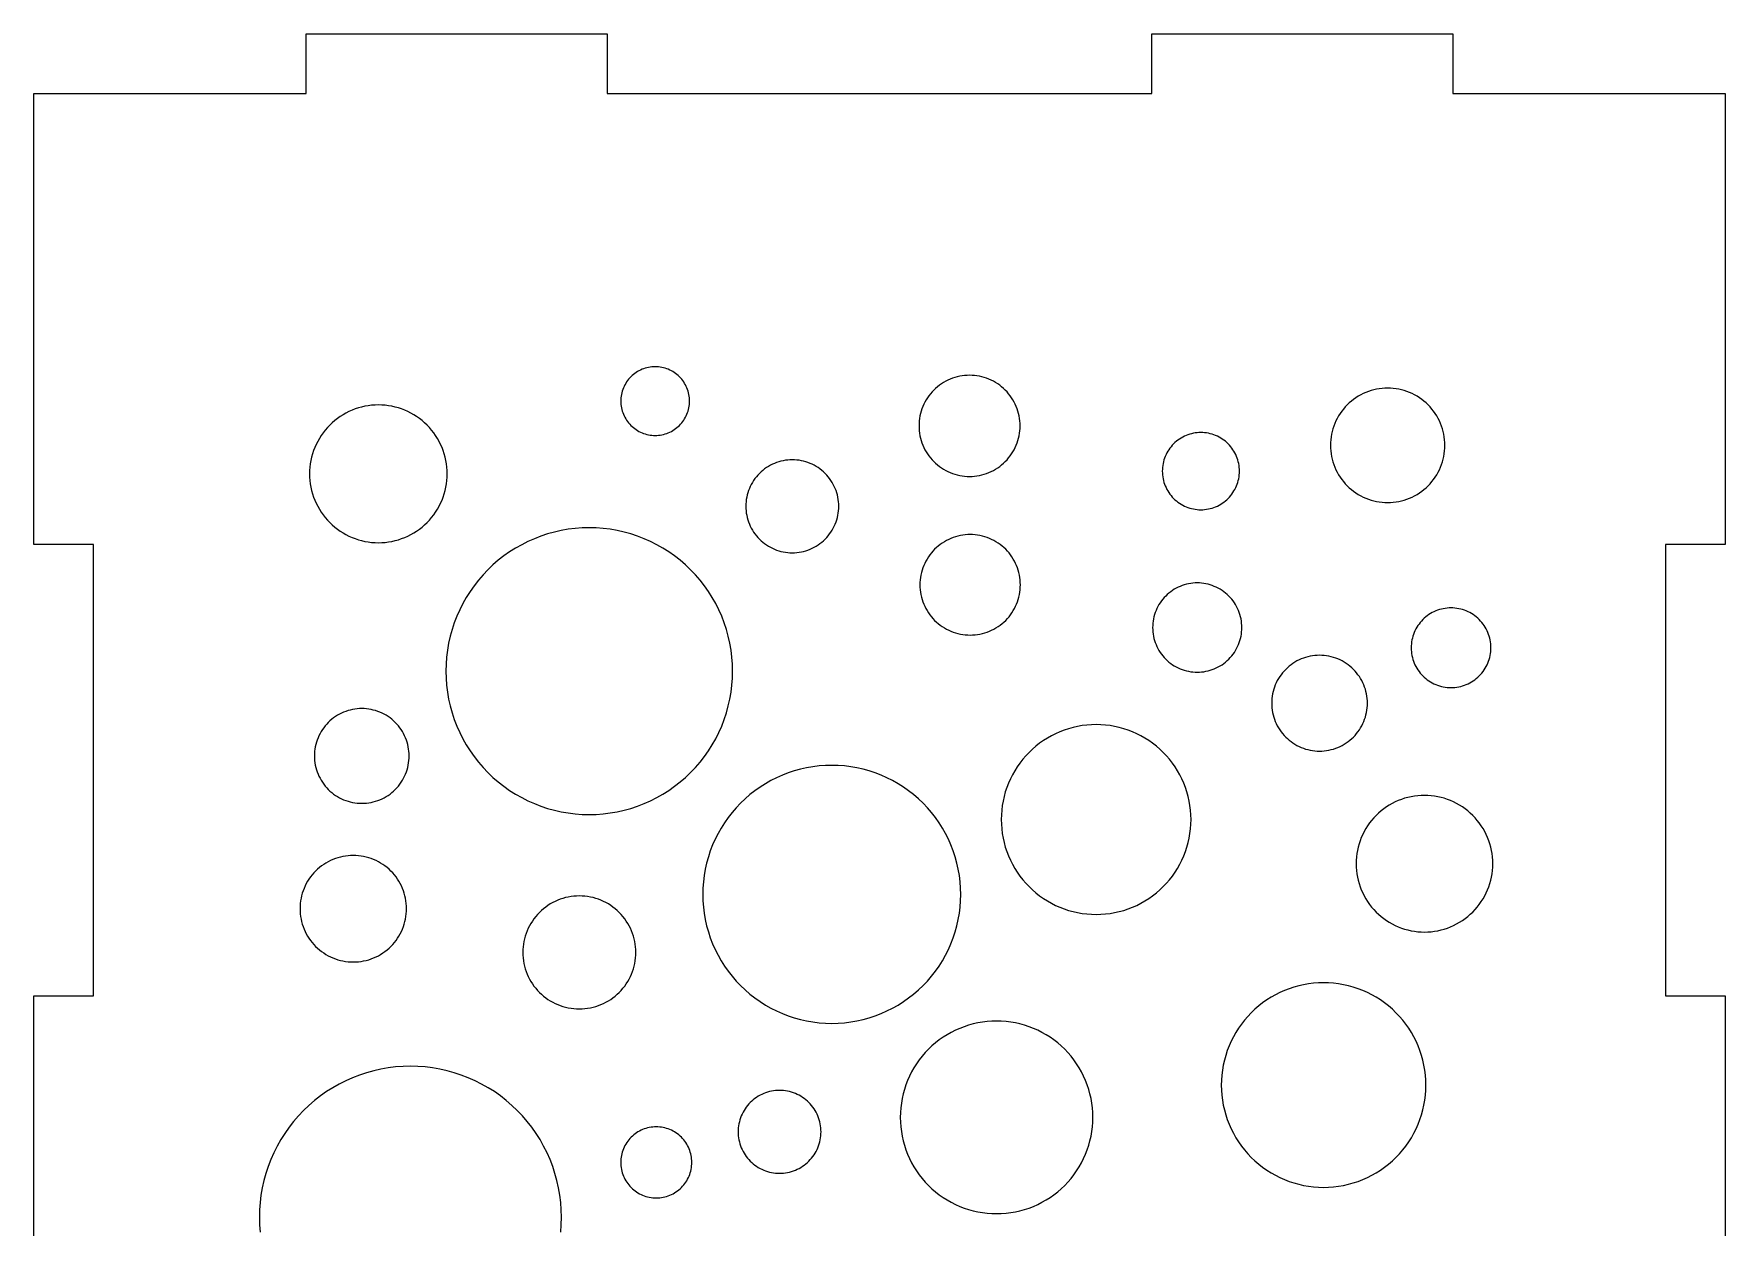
# Model space of a CAD drawing. Header units: millimetres. Extents: x 0 to 375, y -237 to 0.
# Drawn here: x 0 to 90, y -63.5 to 0 of the extents above; entities that cross this region are included whole.
import ezdxf

# ---------------------------------------------------------------- set-up
doc = ezdxf.new("R2010")
doc.units = ezdxf.units.MM
doc.layers.add('CUT', color=1, linetype='Continuous')

msp = doc.modelspace()

# ---------------------------------------------------------------- linework, layer by layer
at = {"layer": 'CUT'}
for points in [[(0, -75.175), (0, -51.175), (3.175, -51.175), (3.175, -27.175), (0, -27.175), (0, -3.175), (3.175, -3.175), (14.5, -3.175), (14.5, 0), (30.5, 0), (30.5, -3.175), (59.5, -3.175), (59.5, 0), (75.5, 0), (75.5, -3.175), (86.825, -3.175), (90, -3.175), (90, -27.175), (86.825, -27.175), (86.825, -51.175), (90, -51.175), (90, -75.175)], [(28.04, -63.755), (28.069, -63.361), (28.079, -62.967), (28.069, -62.572), (28.04, -62.179), (27.992, -61.787), (27.924, -61.398), (27.838, -61.013), (27.732, -60.633), (27.609, -60.258), (27.467, -59.89), (27.307, -59.53), (27.129, -59.177), (26.935, -58.834), (26.724, -58.5), (26.497, -58.178), (26.254, -57.867), (25.996, -57.568), (25.724, -57.282), (25.438, -57.01), (25.139, -56.752), (24.828, -56.51), (24.506, -56.282), (24.172, -56.071), (23.829, -55.877), (23.477, -55.7), (23.116, -55.54), (22.748, -55.398), (22.373, -55.274), (21.993, -55.169), (21.608, -55.082), (21.219, -55.015), (20.828, -54.966), (20.434, -54.937), (20.04, -54.928), (19.645, -54.937), (19.252, -54.966), (18.86, -55.015), (18.471, -55.082), (18.086, -55.169), (17.706, -55.274), (17.331, -55.398), (16.963, -55.54), (16.603, -55.7), (16.25, -55.877), (15.907, -56.071), (15.574, -56.282), (15.251, -56.51), (14.94, -56.752), (14.641, -57.01), (14.355, -57.282), (14.083, -57.568), (13.826, -57.867), (13.583, -58.178), (13.356, -58.5), (13.145, -58.834), (12.95, -59.177), (12.773, -59.53), (12.613, -59.89), (12.471, -60.258), (12.347, -60.633), (12.242, -61.013), (12.155, -61.398), (12.088, -61.787), (12.04, -62.179), (12.011, -62.572), (12.001, -62.967), (12.011, -63.361), (12.04, -63.755)]]:
    msp.add_lwpolyline(points, dxfattribs=at)
for points in [[(34.835, -19.983), (34.855, -19.895), (34.87, -19.807), (34.881, -19.718), (34.888, -19.628), (34.89, -19.538), (34.888, -19.449), (34.881, -19.359), (34.87, -19.27), (34.855, -19.182), (34.835, -19.094), (34.811, -19.008), (34.783, -18.923), (34.751, -18.839), (34.715, -18.757), (34.674, -18.677), (34.63, -18.599), (34.582, -18.523), (34.53, -18.45), (34.475, -18.379), (34.417, -18.311), (34.355, -18.246), (34.29, -18.184), (34.222, -18.125), (34.151, -18.07), (34.078, -18.019), (34.002, -17.971), (33.924, -17.926), (33.844, -17.886), (33.762, -17.85), (33.678, -17.817), (33.593, -17.789), (33.506, -17.765), (33.419, -17.746), (33.33, -17.73), (33.241, -17.719), (33.152, -17.713), (33.062, -17.71), (32.973, -17.713), (32.883, -17.719), (32.794, -17.73), (32.706, -17.746), (32.618, -17.765), (32.532, -17.789), (32.446, -17.817), (32.363, -17.85), (32.281, -17.886), (32.201, -17.926), (32.122, -17.971), (32.047, -18.019), (31.973, -18.07), (31.903, -18.125), (31.835, -18.184), (31.77, -18.246), (31.708, -18.311), (31.649, -18.379), (31.594, -18.45), (31.542, -18.523), (31.494, -18.599), (31.45, -18.677), (31.41, -18.757), (31.373, -18.839), (31.341, -18.923), (31.313, -19.008), (31.289, -19.094), (31.269, -19.182), (31.254, -19.27), (31.243, -19.359), (31.237, -19.449), (31.234, -19.538), (31.237, -19.628), (31.243, -19.718), (31.254, -19.807), (31.269, -19.895), (31.289, -19.983), (31.313, -20.069), (31.341, -20.154), (31.373, -20.238), (31.41, -20.32), (31.45, -20.4), (31.494, -20.478), (31.542, -20.554), (31.594, -20.627), (31.649, -20.698), (31.708, -20.766), (31.77, -20.831), (31.835, -20.893), (31.903, -20.951), (31.973, -21.007), (32.047, -21.058), (32.122, -21.106), (32.201, -21.151), (32.281, -21.191), (32.363, -21.227), (32.446, -21.259), (32.532, -21.288), (32.618, -21.312), (32.706, -21.331), (32.794, -21.347), (32.883, -21.358), (32.973, -21.364), (33.062, -21.366), (33.152, -21.364), (33.241, -21.358), (33.33, -21.347), (33.419, -21.331), (33.506, -21.312), (33.593, -21.288), (33.678, -21.259), (33.762, -21.227), (33.844, -21.191), (33.924, -21.151), (34.002, -21.106), (34.078, -21.058), (34.151, -21.007), (34.222, -20.951), (34.29, -20.893), (34.355, -20.831), (34.417, -20.766), (34.475, -20.698), (34.53, -20.627), (34.582, -20.554), (34.63, -20.478), (34.674, -20.4), (34.715, -20.32), (34.751, -20.238), (34.783, -20.154), (34.811, -20.069), (34.835, -19.983)], [(52.403, -21.511), (52.431, -21.383), (52.454, -21.252), (52.47, -21.121), (52.48, -20.99), (52.483, -20.858), (52.48, -20.726), (52.47, -20.594), (52.454, -20.463), (52.431, -20.333), (52.403, -20.204), (52.367, -20.077), (52.326, -19.952), (52.278, -19.828), (52.225, -19.708), (52.165, -19.59), (52.1, -19.475), (52.03, -19.363), (51.954, -19.255), (51.873, -19.151), (51.786, -19.051), (51.695, -18.956), (51.6, -18.865), (51.5, -18.778), (51.396, -18.697), (51.288, -18.621), (51.176, -18.551), (51.061, -18.485), (50.943, -18.426), (50.823, -18.373), (50.699, -18.325), (50.574, -18.284), (50.447, -18.248), (50.318, -18.22), (50.188, -18.197), (50.057, -18.181), (49.925, -18.171), (49.793, -18.168), (49.661, -18.171), (49.53, -18.181), (49.398, -18.197), (49.268, -18.22), (49.14, -18.248), (49.012, -18.284), (48.887, -18.325), (48.764, -18.373), (48.643, -18.426), (48.525, -18.485), (48.41, -18.551), (48.299, -18.621), (48.191, -18.697), (48.087, -18.778), (47.987, -18.865), (47.891, -18.956), (47.8, -19.051), (47.714, -19.151), (47.633, -19.255), (47.557, -19.363), (47.486, -19.475), (47.421, -19.59), (47.361, -19.708), (47.308, -19.828), (47.26, -19.952), (47.219, -20.077), (47.184, -20.204), (47.155, -20.333), (47.132, -20.463), (47.116, -20.594), (47.106, -20.726), (47.103, -20.858), (47.106, -20.99), (47.116, -21.121), (47.132, -21.252), (47.155, -21.383), (47.184, -21.511), (47.219, -21.639), (47.26, -21.764), (47.308, -21.887), (47.361, -22.008), (47.421, -22.126), (47.486, -22.241), (47.557, -22.352), (47.633, -22.46), (47.714, -22.564), (47.8, -22.664), (47.891, -22.76), (47.987, -22.851), (48.087, -22.937), (48.191, -23.018), (48.299, -23.094), (48.41, -23.165), (48.525, -23.23), (48.643, -23.289), (48.764, -23.343), (48.887, -23.391), (49.012, -23.432), (49.14, -23.467), (49.268, -23.496), (49.398, -23.519), (49.53, -23.535), (49.661, -23.545), (49.793, -23.548), (49.925, -23.545), (50.057, -23.535), (50.188, -23.519), (50.318, -23.496), (50.447, -23.467), (50.574, -23.432), (50.699, -23.391), (50.823, -23.343), (50.943, -23.289), (51.061, -23.23), (51.176, -23.165), (51.288, -23.094), (51.396, -23.018), (51.5, -22.937), (51.6, -22.851), (51.695, -22.76), (51.786, -22.664), (51.873, -22.564), (51.954, -22.46), (52.03, -22.352), (52.1, -22.241), (52.165, -22.126), (52.225, -22.008), (52.278, -21.887), (52.326, -21.764), (52.367, -21.639), (52.403, -21.511)], [(74.994, -22.633), (75.027, -22.487), (75.053, -22.34), (75.071, -22.192), (75.082, -22.043), (75.086, -21.894), (75.082, -21.744), (75.071, -21.595), (75.053, -21.447), (75.027, -21.3), (74.994, -21.154), (74.955, -21.01), (74.908, -20.868), (74.854, -20.729), (74.793, -20.592), (74.726, -20.459), (74.653, -20.329), (74.573, -20.203), (74.487, -20.081), (74.395, -19.963), (74.297, -19.85), (74.194, -19.741), (74.086, -19.638), (73.973, -19.541), (73.855, -19.449), (73.733, -19.363), (73.607, -19.283), (73.477, -19.209), (73.343, -19.142), (73.207, -19.082), (73.068, -19.028), (72.926, -18.981), (72.782, -18.941), (72.636, -18.909), (72.489, -18.883), (72.341, -18.865), (72.192, -18.854), (72.042, -18.85), (71.893, -18.854), (71.744, -18.865), (71.596, -18.883), (71.448, -18.909), (71.303, -18.941), (71.159, -18.981), (71.017, -19.028), (70.878, -19.082), (70.741, -19.142), (70.608, -19.209), (70.478, -19.283), (70.351, -19.363), (70.229, -19.449), (70.111, -19.541), (69.998, -19.638), (69.89, -19.741), (69.787, -19.85), (69.69, -19.963), (69.598, -20.081), (69.512, -20.203), (69.432, -20.329), (69.358, -20.459), (69.291, -20.592), (69.23, -20.729), (69.177, -20.868), (69.13, -21.01), (69.09, -21.154), (69.057, -21.3), (69.032, -21.447), (69.013, -21.595), (69.002, -21.744), (68.999, -21.894), (69.002, -22.043), (69.013, -22.192), (69.032, -22.34), (69.057, -22.487), (69.09, -22.633), (69.13, -22.777), (69.177, -22.919), (69.23, -23.058), (69.291, -23.195), (69.358, -23.328), (69.432, -23.458), (69.512, -23.584), (69.598, -23.706), (69.69, -23.824), (69.787, -23.937), (69.89, -24.046), (69.998, -24.149), (70.111, -24.246), (70.229, -24.338), (70.351, -24.424), (70.478, -24.504), (70.608, -24.578), (70.741, -24.645), (70.878, -24.705), (71.017, -24.759), (71.159, -24.806), (71.303, -24.846), (71.448, -24.878), (71.596, -24.904), (71.744, -24.922), (71.893, -24.933), (72.042, -24.937), (72.192, -24.933), (72.341, -24.922), (72.489, -24.904), (72.636, -24.878), (72.782, -24.846), (72.926, -24.806), (73.068, -24.759), (73.207, -24.705), (73.343, -24.645), (73.477, -24.578), (73.607, -24.504), (73.733, -24.424), (73.855, -24.338), (73.973, -24.246), (74.086, -24.149), (74.194, -24.046), (74.297, -23.937), (74.395, -23.824), (74.487, -23.706), (74.573, -23.584), (74.653, -23.458), (74.726, -23.328), (74.793, -23.195), (74.854, -23.058), (74.908, -22.919), (74.955, -22.777), (74.994, -22.633)], [(21.929, -24.124), (21.959, -23.947), (21.981, -23.768), (21.994, -23.589), (21.999, -23.409), (21.994, -23.23), (21.981, -23.05), (21.959, -22.872), (21.929, -22.695), (21.889, -22.519), (21.841, -22.346), (21.785, -22.175), (21.72, -22.007), (21.647, -21.843), (21.566, -21.682), (21.478, -21.526), (21.381, -21.374), (21.278, -21.227), (21.167, -21.085), (21.05, -20.949), (20.926, -20.819), (20.796, -20.695), (20.659, -20.577), (20.518, -20.467), (20.371, -20.363), (20.219, -20.267), (20.062, -20.178), (19.902, -20.097), (19.737, -20.024), (19.569, -19.96), (19.399, -19.903), (19.225, -19.855), (19.05, -19.816), (18.873, -19.785), (18.694, -19.763), (18.515, -19.75), (18.335, -19.746), (18.155, -19.75), (17.976, -19.763), (17.798, -19.785), (17.62, -19.816), (17.445, -19.855), (17.272, -19.903), (17.101, -19.96), (16.933, -20.024), (16.769, -20.097), (16.608, -20.178), (16.452, -20.267), (16.3, -20.363), (16.153, -20.467), (16.011, -20.577), (15.875, -20.695), (15.744, -20.819), (15.62, -20.949), (15.503, -21.085), (15.392, -21.227), (15.289, -21.374), (15.193, -21.526), (15.104, -21.682), (15.023, -21.843), (14.95, -22.007), (14.886, -22.175), (14.829, -22.346), (14.781, -22.519), (14.742, -22.695), (14.711, -22.872), (14.689, -23.05), (14.676, -23.23), (14.671, -23.409), (14.676, -23.589), (14.689, -23.768), (14.711, -23.947), (14.742, -24.124), (14.781, -24.3), (14.829, -24.473), (14.886, -24.644), (14.95, -24.811), (15.023, -24.976), (15.104, -25.136), (15.193, -25.293), (15.289, -25.445), (15.392, -25.592), (15.503, -25.734), (15.62, -25.87), (15.744, -26), (15.875, -26.124), (16.011, -26.241), (16.153, -26.352), (16.3, -26.456), (16.452, -26.552), (16.608, -26.64), (16.769, -26.721), (16.933, -26.794), (17.101, -26.859), (17.272, -26.915), (17.445, -26.963), (17.62, -27.003), (17.798, -27.033), (17.976, -27.055), (18.155, -27.069), (18.335, -27.073), (18.515, -27.069), (18.694, -27.055), (18.873, -27.033), (19.05, -27.003), (19.225, -26.963), (19.399, -26.915), (19.569, -26.859), (19.737, -26.794), (19.902, -26.721), (20.062, -26.64), (20.219, -26.552), (20.371, -26.456), (20.518, -26.352), (20.659, -26.241), (20.796, -26.124), (20.926, -26), (21.05, -25.87), (21.167, -25.734), (21.278, -25.592), (21.381, -25.445), (21.478, -25.293), (21.566, -25.136), (21.647, -24.976), (21.72, -24.811), (21.785, -24.644), (21.841, -24.473), (21.889, -24.3), (21.929, -24.124)], [(64.092, -23.766), (64.114, -23.668), (64.131, -23.569), (64.144, -23.469), (64.151, -23.368), (64.154, -23.268), (64.151, -23.167), (64.144, -23.066), (64.131, -22.966), (64.114, -22.867), (64.092, -22.769), (64.065, -22.672), (64.034, -22.576), (63.997, -22.482), (63.957, -22.39), (63.911, -22.3), (63.862, -22.212), (63.808, -22.127), (63.75, -22.045), (63.688, -21.965), (63.622, -21.889), (63.552, -21.816), (63.48, -21.747), (63.403, -21.681), (63.324, -21.619), (63.241, -21.561), (63.156, -21.507), (63.069, -21.457), (62.979, -21.412), (62.887, -21.371), (62.793, -21.335), (62.697, -21.303), (62.6, -21.276), (62.502, -21.254), (62.402, -21.237), (62.302, -21.225), (62.202, -21.217), (62.101, -21.215), (62, -21.217), (61.9, -21.225), (61.8, -21.237), (61.701, -21.254), (61.602, -21.276), (61.505, -21.303), (61.41, -21.335), (61.316, -21.371), (61.223, -21.412), (61.133, -21.457), (61.046, -21.507), (60.961, -21.561), (60.878, -21.619), (60.799, -21.681), (60.723, -21.747), (60.65, -21.816), (60.58, -21.889), (60.514, -21.965), (60.452, -22.045), (60.394, -22.127), (60.341, -22.212), (60.291, -22.3), (60.246, -22.39), (60.205, -22.482), (60.168, -22.576), (60.137, -22.672), (60.11, -22.769), (60.088, -22.867), (60.071, -22.966), (60.058, -23.066), (60.051, -23.167), (60.048, -23.268), (60.051, -23.368), (60.058, -23.469), (60.071, -23.569), (60.088, -23.668), (60.11, -23.766), (60.137, -23.863), (60.168, -23.959), (60.205, -24.053), (60.246, -24.145), (60.291, -24.235), (60.341, -24.323), (60.394, -24.408), (60.452, -24.49), (60.514, -24.57), (60.58, -24.646), (60.65, -24.719), (60.723, -24.788), (60.799, -24.854), (60.878, -24.916), (60.961, -24.974), (61.046, -25.028), (61.133, -25.078), (61.223, -25.123), (61.316, -25.164), (61.41, -25.2), (61.505, -25.232), (61.602, -25.259), (61.701, -25.281), (61.8, -25.298), (61.9, -25.31), (62, -25.318), (62.101, -25.32), (62.202, -25.318), (62.302, -25.31), (62.402, -25.298), (62.502, -25.281), (62.6, -25.259), (62.697, -25.232), (62.793, -25.2), (62.887, -25.164), (62.979, -25.123), (63.069, -25.078), (63.156, -25.028), (63.241, -24.974), (63.324, -24.916), (63.403, -24.854), (63.48, -24.788), (63.552, -24.719), (63.622, -24.646), (63.688, -24.57), (63.75, -24.49), (63.808, -24.408), (63.862, -24.323), (63.911, -24.235), (63.957, -24.145), (63.997, -24.053), (64.034, -23.959), (64.065, -23.863), (64.092, -23.766)], [(42.757, -25.737), (42.783, -25.618), (42.804, -25.499), (42.819, -25.378), (42.828, -25.257), (42.831, -25.136), (42.828, -25.015), (42.819, -24.894), (42.804, -24.773), (42.783, -24.654), (42.757, -24.535), (42.724, -24.418), (42.686, -24.303), (42.642, -24.19), (42.593, -24.079), (42.539, -23.971), (42.479, -23.865), (42.414, -23.763), (42.344, -23.663), (42.27, -23.568), (42.19, -23.476), (42.107, -23.388), (42.019, -23.304), (41.927, -23.225), (41.831, -23.15), (41.732, -23.081), (41.629, -23.016), (41.524, -22.956), (41.416, -22.901), (41.305, -22.852), (41.191, -22.808), (41.076, -22.77), (40.959, -22.738), (40.841, -22.711), (40.721, -22.691), (40.601, -22.676), (40.48, -22.667), (40.359, -22.664), (40.237, -22.667), (40.116, -22.676), (39.996, -22.691), (39.876, -22.711), (39.758, -22.738), (39.641, -22.77), (39.526, -22.808), (39.413, -22.852), (39.302, -22.901), (39.193, -22.956), (39.088, -23.016), (38.985, -23.081), (38.886, -23.15), (38.79, -23.225), (38.699, -23.304), (38.611, -23.388), (38.527, -23.476), (38.448, -23.568), (38.373, -23.663), (38.303, -23.763), (38.238, -23.865), (38.179, -23.971), (38.124, -24.079), (38.075, -24.19), (38.031, -24.303), (37.993, -24.418), (37.961, -24.535), (37.934, -24.654), (37.913, -24.773), (37.899, -24.894), (37.89, -25.015), (37.887, -25.136), (37.89, -25.257), (37.899, -25.378), (37.913, -25.499), (37.934, -25.618), (37.961, -25.737), (37.993, -25.854), (38.031, -25.969), (38.075, -26.082), (38.124, -26.193), (38.179, -26.301), (38.238, -26.407), (38.303, -26.509), (38.373, -26.609), (38.448, -26.704), (38.527, -26.796), (38.611, -26.884), (38.699, -26.968), (38.79, -27.047), (38.886, -27.121), (38.985, -27.191), (39.088, -27.256), (39.193, -27.316), (39.302, -27.371), (39.413, -27.42), (39.526, -27.463), (39.641, -27.502), (39.758, -27.534), (39.876, -27.56), (39.996, -27.581), (40.116, -27.596), (40.237, -27.605), (40.359, -27.608), (40.48, -27.605), (40.601, -27.596), (40.721, -27.581), (40.841, -27.56), (40.959, -27.534), (41.076, -27.502), (41.191, -27.463), (41.305, -27.42), (41.416, -27.371), (41.524, -27.316), (41.629, -27.256), (41.732, -27.191), (41.831, -27.121), (41.927, -27.047), (42.019, -26.968), (42.107, -26.884), (42.19, -26.796), (42.27, -26.704), (42.344, -26.609), (42.414, -26.509), (42.479, -26.407), (42.539, -26.301), (42.593, -26.193), (42.642, -26.082), (42.686, -25.969), (42.724, -25.854), (42.757, -25.737)], [(37.037, -35.396), (37.101, -35.027), (37.147, -34.656), (37.174, -34.282), (37.184, -33.908), (37.174, -33.534), (37.147, -33.16), (37.101, -32.789), (37.037, -32.42), (36.955, -32.054), (36.855, -31.694), (36.738, -31.338), (36.603, -30.989), (36.451, -30.646), (36.283, -30.312), (36.098, -29.986), (35.898, -29.67), (35.682, -29.364), (35.452, -29.069), (35.208, -28.785), (34.949, -28.514), (34.678, -28.256), (34.395, -28.011), (34.1, -27.781), (33.793, -27.565), (33.477, -27.365), (33.151, -27.181), (32.817, -27.012), (32.475, -26.86), (32.125, -26.726), (31.77, -26.608), (31.409, -26.508), (31.044, -26.426), (30.675, -26.362), (30.303, -26.317), (29.93, -26.289), (29.556, -26.28), (29.181, -26.289), (28.808, -26.317), (28.436, -26.362), (28.067, -26.426), (27.702, -26.508), (27.341, -26.608), (26.986, -26.726), (26.636, -26.86), (26.294, -27.012), (25.96, -27.181), (25.634, -27.365), (25.318, -27.565), (25.011, -27.781), (24.716, -28.011), (24.433, -28.256), (24.162, -28.514), (23.903, -28.785), (23.659, -29.069), (23.429, -29.364), (23.213, -29.67), (23.013, -29.986), (22.828, -30.312), (22.66, -30.646), (22.508, -30.989), (22.373, -31.338), (22.256, -31.694), (22.156, -32.054), (22.074, -32.42), (22.01, -32.789), (21.964, -33.16), (21.937, -33.534), (21.927, -33.908), (21.937, -34.282), (21.964, -34.656), (22.01, -35.027), (22.074, -35.396), (22.156, -35.761), (22.256, -36.122), (22.373, -36.478), (22.508, -36.827), (22.66, -37.169), (22.828, -37.504), (23.013, -37.83), (23.213, -38.146), (23.429, -38.452), (23.659, -38.747), (23.903, -39.031), (24.162, -39.302), (24.433, -39.56), (24.716, -39.804), (25.011, -40.035), (25.318, -40.25), (25.634, -40.451), (25.96, -40.635), (26.294, -40.804), (26.636, -40.955), (26.986, -41.09), (27.341, -41.208), (27.702, -41.307), (28.067, -41.389), (28.436, -41.453), (28.808, -41.499), (29.181, -41.527), (29.556, -41.536), (29.93, -41.527), (30.303, -41.499), (30.675, -41.453), (31.044, -41.389), (31.409, -41.307), (31.77, -41.208), (32.125, -41.09), (32.475, -40.955), (32.817, -40.804), (33.151, -40.635), (33.477, -40.451), (33.793, -40.25), (34.1, -40.035), (34.395, -39.804), (34.678, -39.56), (34.949, -39.302), (35.208, -39.031), (35.452, -38.747), (35.682, -38.452), (35.898, -38.146), (36.098, -37.83), (36.283, -37.504), (36.451, -37.169), (36.603, -36.827), (36.738, -36.478), (36.855, -36.122), (36.955, -35.761), (37.037, -35.396)], [(52.446, -29.837), (52.468, -29.708), (52.484, -29.578), (52.494, -29.447), (52.497, -29.316), (52.494, -29.184), (52.484, -29.054), (52.468, -28.923), (52.446, -28.794), (52.417, -28.666), (52.382, -28.54), (52.341, -28.415), (52.294, -28.293), (52.241, -28.173), (52.182, -28.056), (52.117, -27.942), (52.047, -27.831), (51.971, -27.724), (51.891, -27.62), (51.805, -27.521), (51.714, -27.426), (51.619, -27.335), (51.52, -27.25), (51.417, -27.169), (51.309, -27.093), (51.199, -27.023), (51.084, -26.959), (50.967, -26.9), (50.847, -26.847), (50.725, -26.799), (50.6, -26.758), (50.474, -26.723), (50.346, -26.694), (50.217, -26.672), (50.087, -26.656), (49.956, -26.646), (49.825, -26.643), (49.694, -26.646), (49.563, -26.656), (49.433, -26.672), (49.303, -26.694), (49.175, -26.723), (49.049, -26.758), (48.924, -26.799), (48.802, -26.847), (48.682, -26.9), (48.565, -26.959), (48.451, -27.023), (48.34, -27.093), (48.233, -27.169), (48.129, -27.25), (48.03, -27.335), (47.935, -27.426), (47.844, -27.521), (47.759, -27.62), (47.678, -27.724), (47.603, -27.831), (47.532, -27.942), (47.468, -28.056), (47.409, -28.173), (47.356, -28.293), (47.308, -28.415), (47.267, -28.54), (47.232, -28.666), (47.204, -28.794), (47.181, -28.923), (47.165, -29.054), (47.155, -29.184), (47.152, -29.316), (47.155, -29.447), (47.165, -29.578), (47.181, -29.708), (47.204, -29.837), (47.232, -29.965), (47.267, -30.091), (47.308, -30.216), (47.356, -30.338), (47.409, -30.458), (47.468, -30.575), (47.532, -30.69), (47.603, -30.8), (47.678, -30.908), (47.759, -31.011), (47.844, -31.11), (47.935, -31.205), (48.03, -31.296), (48.129, -31.381), (48.233, -31.462), (48.34, -31.538), (48.451, -31.608), (48.565, -31.672), (48.682, -31.731), (48.802, -31.785), (48.924, -31.832), (49.049, -31.873), (49.175, -31.908), (49.303, -31.937), (49.433, -31.959), (49.563, -31.975), (49.694, -31.985), (49.825, -31.988), (49.956, -31.985), (50.087, -31.975), (50.217, -31.959), (50.346, -31.937), (50.474, -31.908), (50.6, -31.873), (50.725, -31.832), (50.847, -31.785), (50.967, -31.731), (51.084, -31.672), (51.199, -31.608), (51.309, -31.538), (51.417, -31.462), (51.52, -31.381), (51.619, -31.296), (51.714, -31.205), (51.805, -31.11), (51.891, -31.011), (51.971, -30.908), (52.047, -30.8), (52.117, -30.69), (52.182, -30.575), (52.241, -30.458), (52.294, -30.338), (52.341, -30.216), (52.382, -30.091), (52.417, -29.965), (52.446, -29.837)], [(64.237, -32.053), (64.257, -31.938), (64.271, -31.822), (64.279, -31.706), (64.282, -31.59), (64.279, -31.473), (64.271, -31.357), (64.257, -31.241), (64.237, -31.126), (64.211, -31.013), (64.18, -30.9), (64.143, -30.79), (64.101, -30.681), (64.054, -30.575), (64.002, -30.47), (63.944, -30.369), (63.882, -30.271), (63.815, -30.175), (63.743, -30.084), (63.667, -29.995), (63.587, -29.911), (63.502, -29.831), (63.414, -29.754), (63.322, -29.683), (63.227, -29.616), (63.129, -29.553), (63.027, -29.496), (62.923, -29.443), (62.817, -29.396), (62.708, -29.354), (62.597, -29.318), (62.485, -29.287), (62.371, -29.261), (62.257, -29.241), (62.141, -29.227), (62.025, -29.218), (61.908, -29.216), (61.792, -29.218), (61.675, -29.227), (61.56, -29.241), (61.445, -29.261), (61.331, -29.287), (61.219, -29.318), (61.108, -29.354), (61, -29.396), (60.893, -29.443), (60.789, -29.496), (60.688, -29.553), (60.589, -29.616), (60.494, -29.683), (60.402, -29.754), (60.314, -29.831), (60.229, -29.911), (60.149, -29.995), (60.073, -30.084), (60.001, -30.175), (59.934, -30.271), (59.872, -30.369), (59.814, -30.47), (59.762, -30.575), (59.715, -30.681), (59.673, -30.79), (59.636, -30.9), (59.605, -31.013), (59.58, -31.126), (59.56, -31.241), (59.546, -31.357), (59.537, -31.473), (59.534, -31.59), (59.537, -31.706), (59.546, -31.822), (59.56, -31.938), (59.58, -32.053), (59.605, -32.166), (59.636, -32.279), (59.673, -32.389), (59.715, -32.498), (59.762, -32.605), (59.814, -32.709), (59.872, -32.81), (59.934, -32.909), (60.001, -33.004), (60.073, -33.096), (60.149, -33.184), (60.229, -33.268), (60.314, -33.349), (60.402, -33.425), (60.494, -33.496), (60.589, -33.564), (60.688, -33.626), (60.789, -33.683), (60.893, -33.736), (61, -33.783), (61.108, -33.825), (61.219, -33.861), (61.331, -33.892), (61.445, -33.918), (61.56, -33.938), (61.675, -33.952), (61.792, -33.961), (61.908, -33.964), (62.025, -33.961), (62.141, -33.952), (62.257, -33.938), (62.371, -33.918), (62.485, -33.892), (62.597, -33.861), (62.708, -33.825), (62.817, -33.783), (62.923, -33.736), (63.027, -33.683), (63.129, -33.626), (63.227, -33.564), (63.322, -33.496), (63.414, -33.425), (63.502, -33.349), (63.587, -33.268), (63.667, -33.184), (63.743, -33.096), (63.815, -33.004), (63.882, -32.909), (63.944, -32.81), (64.002, -32.709), (64.054, -32.605), (64.101, -32.498), (64.143, -32.389), (64.18, -32.279), (64.211, -32.166), (64.237, -32.053)], [(77.47, -33.18), (77.493, -33.079), (77.51, -32.976), (77.523, -32.873), (77.531, -32.769), (77.533, -32.665), (77.531, -32.561), (77.523, -32.457), (77.51, -32.354), (77.493, -32.251), (77.47, -32.149), (77.442, -32.049), (77.409, -31.95), (77.372, -31.853), (77.33, -31.758), (77.283, -31.665), (77.232, -31.574), (77.176, -31.487), (77.116, -31.401), (77.052, -31.319), (76.984, -31.241), (76.912, -31.165), (76.837, -31.093), (76.758, -31.025), (76.676, -30.961), (76.591, -30.901), (76.503, -30.846), (76.412, -30.794), (76.319, -30.748), (76.224, -30.705), (76.127, -30.668), (76.028, -30.635), (75.928, -30.607), (75.826, -30.585), (75.724, -30.567), (75.62, -30.554), (75.517, -30.546), (75.412, -30.544), (75.308, -30.546), (75.205, -30.554), (75.101, -30.567), (74.999, -30.585), (74.897, -30.607), (74.797, -30.635), (74.698, -30.668), (74.601, -30.705), (74.506, -30.748), (74.413, -30.794), (74.322, -30.846), (74.234, -30.901), (74.149, -30.961), (74.067, -31.025), (73.988, -31.093), (73.913, -31.165), (73.841, -31.241), (73.773, -31.319), (73.709, -31.401), (73.649, -31.487), (73.593, -31.574), (73.542, -31.665), (73.495, -31.758), (73.453, -31.853), (73.416, -31.95), (73.383, -32.049), (73.355, -32.149), (73.332, -32.251), (73.315, -32.354), (73.302, -32.457), (73.294, -32.561), (73.292, -32.665), (73.294, -32.769), (73.302, -32.873), (73.315, -32.976), (73.332, -33.079), (73.355, -33.18), (73.383, -33.28), (73.416, -33.379), (73.453, -33.476), (73.495, -33.572), (73.542, -33.665), (73.593, -33.755), (73.649, -33.843), (73.709, -33.928), (73.773, -34.01), (73.841, -34.089), (73.913, -34.165), (73.988, -34.236), (74.067, -34.304), (74.149, -34.368), (74.234, -34.428), (74.322, -34.484), (74.413, -34.535), (74.506, -34.582), (74.601, -34.624), (74.698, -34.662), (74.797, -34.694), (74.897, -34.722), (74.999, -34.745), (75.101, -34.763), (75.205, -34.776), (75.308, -34.783), (75.412, -34.786), (75.517, -34.783), (75.62, -34.776), (75.724, -34.763), (75.826, -34.745), (75.928, -34.722), (76.028, -34.694), (76.127, -34.662), (76.224, -34.624), (76.319, -34.582), (76.412, -34.535), (76.503, -34.484), (76.591, -34.428), (76.676, -34.368), (76.758, -34.304), (76.837, -34.236), (76.912, -34.165), (76.984, -34.089), (77.052, -34.01), (77.116, -33.928), (77.176, -33.843), (77.232, -33.755), (77.283, -33.665), (77.33, -33.572), (77.372, -33.476), (77.409, -33.379), (77.442, -33.28), (77.47, -33.18)], [(70.886, -36.232), (70.914, -36.11), (70.935, -35.987), (70.951, -35.863), (70.96, -35.738), (70.963, -35.613), (70.96, -35.488), (70.951, -35.363), (70.935, -35.239), (70.914, -35.116), (70.886, -34.994), (70.853, -34.874), (70.814, -34.755), (70.769, -34.638), (70.718, -34.524), (70.662, -34.412), (70.6, -34.303), (70.533, -34.198), (70.461, -34.096), (70.385, -33.997), (70.303, -33.902), (70.217, -33.812), (70.126, -33.726), (70.031, -33.644), (69.933, -33.567), (69.831, -33.495), (69.725, -33.428), (69.616, -33.366), (69.505, -33.31), (69.39, -33.26), (69.274, -33.215), (69.155, -33.175), (69.034, -33.142), (68.912, -33.115), (68.789, -33.093), (68.665, -33.078), (68.54, -33.069), (68.415, -33.066), (68.29, -33.069), (68.166, -33.078), (68.042, -33.093), (67.919, -33.115), (67.797, -33.142), (67.676, -33.175), (67.557, -33.215), (67.441, -33.26), (67.326, -33.31), (67.215, -33.366), (67.106, -33.428), (67, -33.495), (66.898, -33.567), (66.8, -33.644), (66.705, -33.726), (66.614, -33.812), (66.528, -33.902), (66.446, -33.997), (66.369, -34.096), (66.297, -34.198), (66.231, -34.303), (66.169, -34.412), (66.113, -34.524), (66.062, -34.638), (66.017, -34.755), (65.978, -34.874), (65.945, -34.994), (65.917, -35.116), (65.896, -35.239), (65.88, -35.363), (65.871, -35.488), (65.868, -35.613), (65.871, -35.738), (65.88, -35.863), (65.896, -35.987), (65.917, -36.11), (65.945, -36.232), (65.978, -36.352), (66.017, -36.471), (66.062, -36.588), (66.113, -36.702), (66.169, -36.814), (66.231, -36.923), (66.297, -37.028), (66.369, -37.13), (66.446, -37.229), (66.528, -37.324), (66.614, -37.414), (66.705, -37.5), (66.8, -37.582), (66.898, -37.659), (67, -37.731), (67.106, -37.798), (67.215, -37.859), (67.326, -37.916), (67.441, -37.966), (67.557, -38.011), (67.676, -38.051), (67.797, -38.084), (67.919, -38.111), (68.042, -38.133), (68.166, -38.148), (68.29, -38.157), (68.415, -38.16), (68.54, -38.157), (68.665, -38.148), (68.789, -38.133), (68.912, -38.111), (69.034, -38.084), (69.155, -38.051), (69.274, -38.011), (69.39, -37.966), (69.505, -37.916), (69.616, -37.859), (69.725, -37.798), (69.831, -37.731), (69.933, -37.659), (70.031, -37.582), (70.126, -37.5), (70.217, -37.414), (70.303, -37.324), (70.385, -37.229), (70.461, -37.13), (70.533, -37.028), (70.6, -36.923), (70.662, -36.814), (70.718, -36.702), (70.769, -36.588), (70.814, -36.471), (70.853, -36.352), (70.886, -36.232)], [(19.923, -38.913), (19.945, -38.791), (19.96, -38.668), (19.969, -38.544), (19.972, -38.421), (19.969, -38.297), (19.96, -38.174), (19.945, -38.051), (19.923, -37.929), (19.896, -37.808), (19.863, -37.689), (19.825, -37.572), (19.78, -37.456), (19.73, -37.343), (19.674, -37.233), (19.613, -37.125), (19.547, -37.02), (19.476, -36.919), (19.4, -36.822), (19.319, -36.728), (19.234, -36.638), (19.144, -36.553), (19.05, -36.472), (18.953, -36.396), (18.852, -36.325), (18.747, -36.259), (18.64, -36.198), (18.529, -36.142), (18.416, -36.092), (18.301, -36.048), (18.183, -36.009), (18.064, -35.976), (17.943, -35.949), (17.821, -35.928), (17.698, -35.912), (17.575, -35.903), (17.451, -35.9), (17.328, -35.903), (17.204, -35.912), (17.082, -35.928), (16.96, -35.949), (16.839, -35.976), (16.72, -36.009), (16.602, -36.048), (16.487, -36.092), (16.374, -36.142), (16.263, -36.198), (16.156, -36.259), (16.051, -36.325), (15.95, -36.396), (15.852, -36.472), (15.759, -36.553), (15.669, -36.638), (15.584, -36.728), (15.503, -36.822), (15.427, -36.919), (15.356, -37.02), (15.289, -37.125), (15.228, -37.233), (15.173, -37.343), (15.123, -37.456), (15.078, -37.572), (15.039, -37.689), (15.006, -37.808), (14.979, -37.929), (14.958, -38.051), (14.943, -38.174), (14.934, -38.297), (14.931, -38.421), (14.934, -38.544), (14.943, -38.668), (14.958, -38.791), (14.979, -38.913), (15.006, -39.033), (15.039, -39.152), (15.078, -39.27), (15.123, -39.385), (15.173, -39.498), (15.228, -39.609), (15.289, -39.717), (15.356, -39.821), (15.427, -39.922), (15.503, -40.02), (15.584, -40.113), (15.669, -40.203), (15.759, -40.288), (15.852, -40.369), (15.95, -40.445), (16.051, -40.517), (16.156, -40.583), (16.263, -40.644), (16.374, -40.699), (16.487, -40.749), (16.602, -40.794), (16.72, -40.833), (16.839, -40.866), (16.96, -40.893), (17.082, -40.914), (17.204, -40.929), (17.328, -40.938), (17.451, -40.941), (17.575, -40.938), (17.698, -40.929), (17.821, -40.914), (17.943, -40.893), (18.064, -40.866), (18.183, -40.833), (18.301, -40.794), (18.416, -40.749), (18.529, -40.699), (18.64, -40.644), (18.747, -40.583), (18.852, -40.517), (18.953, -40.445), (19.05, -40.369), (19.144, -40.288), (19.234, -40.203), (19.319, -40.113), (19.4, -40.02), (19.476, -39.922), (19.547, -39.821), (19.613, -39.717), (19.674, -39.609), (19.73, -39.498), (19.78, -39.385), (19.825, -39.27), (19.863, -39.152), (19.896, -39.033), (19.923, -38.913)], [(61.426, -43.031), (61.48, -42.789), (61.522, -42.545), (61.553, -42.299), (61.571, -42.051), (61.577, -41.804), (61.571, -41.556), (61.553, -41.309), (61.522, -41.063), (61.48, -40.819), (61.426, -40.577), (61.36, -40.338), (61.282, -40.102), (61.193, -39.871), (61.092, -39.645), (60.981, -39.423), (60.859, -39.208), (60.726, -38.998), (60.583, -38.796), (60.431, -38.6), (60.269, -38.413), (60.098, -38.233), (59.919, -38.062), (59.731, -37.9), (59.535, -37.748), (59.333, -37.605), (59.123, -37.472), (58.908, -37.35), (58.686, -37.239), (58.46, -37.138), (58.229, -37.049), (57.993, -36.971), (57.754, -36.905), (57.512, -36.851), (57.268, -36.809), (57.022, -36.778), (56.775, -36.76), (56.527, -36.754), (56.28, -36.76), (56.032, -36.778), (55.786, -36.809), (55.542, -36.851), (55.3, -36.905), (55.061, -36.971), (54.826, -37.049), (54.595, -37.138), (54.368, -37.239), (54.147, -37.35), (53.931, -37.472), (53.722, -37.605), (53.519, -37.748), (53.324, -37.9), (53.136, -38.062), (52.957, -38.233), (52.786, -38.413), (52.624, -38.6), (52.471, -38.796), (52.329, -38.998), (52.196, -39.208), (52.074, -39.423), (51.962, -39.645), (51.862, -39.871), (51.773, -40.102), (51.695, -40.338), (51.629, -40.577), (51.575, -40.819), (51.532, -41.063), (51.502, -41.309), (51.484, -41.556), (51.478, -41.804), (51.484, -42.051), (51.502, -42.299), (51.532, -42.545), (51.575, -42.789), (51.629, -43.031), (51.695, -43.27), (51.773, -43.505), (51.862, -43.736), (51.962, -43.963), (52.074, -44.184), (52.196, -44.4), (52.329, -44.609), (52.471, -44.812), (52.624, -45.007), (52.786, -45.195), (52.957, -45.374), (53.136, -45.545), (53.324, -45.707), (53.519, -45.86), (53.722, -46.002), (53.931, -46.135), (54.147, -46.257), (54.368, -46.369), (54.595, -46.469), (54.826, -46.558), (55.061, -46.636), (55.3, -46.702), (55.542, -46.756), (55.786, -46.799), (56.032, -46.829), (56.28, -46.847), (56.527, -46.853), (56.775, -46.847), (57.022, -46.829), (57.268, -46.799), (57.512, -46.756), (57.754, -46.702), (57.993, -46.636), (58.229, -46.558), (58.46, -46.469), (58.686, -46.369), (58.908, -46.257), (59.123, -46.135), (59.333, -46.002), (59.535, -45.86), (59.731, -45.707), (59.919, -45.545), (60.098, -45.374), (60.269, -45.195), (60.431, -45.007), (60.583, -44.812), (60.726, -44.609), (60.859, -44.4), (60.981, -44.184), (61.092, -43.963), (61.193, -43.736), (61.282, -43.505), (61.36, -43.27), (61.426, -43.031)], [(49.12, -47.452), (49.194, -47.123), (49.251, -46.791), (49.293, -46.457), (49.317, -46.121), (49.326, -45.784), (49.317, -45.447), (49.293, -45.111), (49.251, -44.777), (49.194, -44.445), (49.12, -44.116), (49.03, -43.792), (48.924, -43.472), (48.803, -43.157), (48.667, -42.849), (48.515, -42.548), (48.349, -42.255), (48.169, -41.97), (47.975, -41.695), (47.767, -41.429), (47.547, -41.174), (47.315, -40.93), (47.071, -40.698), (46.816, -40.478), (46.55, -40.27), (46.275, -40.076), (45.99, -39.896), (45.697, -39.73), (45.396, -39.579), (45.088, -39.442), (44.774, -39.321), (44.454, -39.215), (44.129, -39.125), (43.8, -39.051), (43.468, -38.994), (43.134, -38.953), (42.798, -38.928), (42.461, -38.92), (42.124, -38.928), (41.788, -38.953), (41.454, -38.994), (41.122, -39.051), (40.793, -39.125), (40.468, -39.215), (40.148, -39.321), (39.834, -39.442), (39.526, -39.579), (39.225, -39.73), (38.932, -39.896), (38.647, -40.076), (38.372, -40.27), (38.106, -40.478), (37.851, -40.698), (37.607, -40.93), (37.375, -41.174), (37.154, -41.429), (36.947, -41.695), (36.753, -41.97), (36.573, -42.255), (36.407, -42.548), (36.255, -42.849), (36.119, -43.157), (35.998, -43.472), (35.892, -43.792), (35.802, -44.116), (35.728, -44.445), (35.671, -44.777), (35.629, -45.111), (35.605, -45.447), (35.596, -45.784), (35.605, -46.121), (35.629, -46.457), (35.671, -46.791), (35.728, -47.123), (35.802, -47.452), (35.892, -47.777), (35.998, -48.097), (36.119, -48.411), (36.255, -48.719), (36.407, -49.02), (36.573, -49.313), (36.753, -49.598), (36.947, -49.874), (37.154, -50.139), (37.375, -50.394), (37.607, -50.638), (37.851, -50.871), (38.106, -51.091), (38.372, -51.298), (38.647, -51.492), (38.932, -51.672), (39.225, -51.838), (39.526, -51.99), (39.834, -52.126), (40.148, -52.248), (40.468, -52.353), (40.793, -52.443), (41.122, -52.517), (41.454, -52.575), (41.788, -52.616), (42.124, -52.641), (42.461, -52.649), (42.798, -52.641), (43.134, -52.616), (43.468, -52.575), (43.8, -52.517), (44.129, -52.443), (44.454, -52.353), (44.774, -52.248), (45.088, -52.126), (45.396, -51.99), (45.697, -51.838), (45.99, -51.672), (46.275, -51.492), (46.55, -51.298), (46.816, -51.091), (47.071, -50.871), (47.315, -50.638), (47.547, -50.394), (47.767, -50.139), (47.975, -49.874), (48.169, -49.598), (48.349, -49.313), (48.515, -49.02), (48.667, -48.719), (48.803, -48.411), (48.924, -48.097), (49.03, -47.777), (49.12, -47.452)], [(77.563, -44.861), (77.593, -44.686), (77.615, -44.509), (77.628, -44.331), (77.633, -44.152), (77.628, -43.974), (77.615, -43.796), (77.593, -43.619), (77.563, -43.443), (77.524, -43.269), (77.476, -43.097), (77.42, -42.928), (77.356, -42.761), (77.284, -42.598), (77.204, -42.439), (77.116, -42.283), (77.02, -42.133), (76.917, -41.987), (76.808, -41.846), (76.691, -41.711), (76.568, -41.582), (76.439, -41.459), (76.304, -41.342), (76.163, -41.232), (76.017, -41.13), (75.866, -41.034), (75.711, -40.946), (75.552, -40.866), (75.389, -40.794), (75.222, -40.73), (75.053, -40.674), (74.881, -40.626), (74.707, -40.587), (74.531, -40.556), (74.354, -40.535), (74.176, -40.522), (73.998, -40.517), (73.819, -40.522), (73.641, -40.535), (73.464, -40.556), (73.288, -40.587), (73.114, -40.626), (72.942, -40.674), (72.773, -40.73), (72.607, -40.794), (72.443, -40.866), (72.284, -40.946), (72.129, -41.034), (71.978, -41.13), (71.832, -41.232), (71.692, -41.342), (71.556, -41.459), (71.427, -41.582), (71.304, -41.711), (71.188, -41.846), (71.078, -41.987), (70.975, -42.133), (70.88, -42.283), (70.792, -42.439), (70.712, -42.598), (70.639, -42.761), (70.575, -42.928), (70.519, -43.097), (70.472, -43.269), (70.432, -43.443), (70.402, -43.619), (70.38, -43.796), (70.367, -43.974), (70.363, -44.152), (70.367, -44.331), (70.38, -44.509), (70.402, -44.686), (70.432, -44.861), (70.472, -45.035), (70.519, -45.207), (70.575, -45.377), (70.639, -45.543), (70.712, -45.706), (70.792, -45.866), (70.88, -46.021), (70.975, -46.172), (71.078, -46.318), (71.188, -46.458), (71.304, -46.593), (71.427, -46.723), (71.556, -46.846), (71.692, -46.962), (71.832, -47.072), (71.978, -47.175), (72.129, -47.27), (72.284, -47.358), (72.443, -47.438), (72.607, -47.511), (72.773, -47.575), (72.942, -47.631), (73.114, -47.678), (73.288, -47.717), (73.464, -47.748), (73.641, -47.77), (73.819, -47.783), (73.998, -47.787), (74.176, -47.783), (74.354, -47.77), (74.531, -47.748), (74.707, -47.717), (74.881, -47.678), (75.053, -47.631), (75.222, -47.575), (75.389, -47.511), (75.552, -47.438), (75.711, -47.358), (75.866, -47.27), (76.017, -47.175), (76.163, -47.072), (76.304, -46.962), (76.439, -46.846), (76.568, -46.723), (76.691, -46.593), (76.808, -46.458), (76.917, -46.318), (77.02, -46.172), (77.116, -46.021), (77.204, -45.866), (77.284, -45.706), (77.356, -45.543), (77.42, -45.377), (77.476, -45.207), (77.524, -45.035), (77.563, -44.861)], [(19.747, -47.236), (19.777, -47.101), (19.801, -46.964), (19.818, -46.826), (19.828, -46.687), (19.832, -46.548), (19.828, -46.409), (19.818, -46.27), (19.801, -46.132), (19.777, -45.995), (19.747, -45.859), (19.71, -45.725), (19.666, -45.593), (19.616, -45.464), (19.56, -45.336), (19.497, -45.212), (19.429, -45.091), (19.354, -44.974), (19.274, -44.86), (19.189, -44.75), (19.098, -44.645), (19.002, -44.544), (18.901, -44.448), (18.796, -44.358), (18.686, -44.272), (18.572, -44.192), (18.455, -44.117), (18.334, -44.049), (18.21, -43.986), (18.083, -43.93), (17.953, -43.88), (17.821, -43.836), (17.687, -43.799), (17.551, -43.769), (17.414, -43.745), (17.276, -43.728), (17.137, -43.718), (16.998, -43.714), (16.859, -43.718), (16.72, -43.728), (16.582, -43.745), (16.445, -43.769), (16.31, -43.799), (16.176, -43.836), (16.044, -43.88), (15.914, -43.93), (15.787, -43.986), (15.662, -44.049), (15.541, -44.117), (15.424, -44.192), (15.31, -44.272), (15.201, -44.358), (15.095, -44.448), (14.995, -44.544), (14.899, -44.645), (14.808, -44.75), (14.722, -44.86), (14.642, -44.974), (14.568, -45.091), (14.499, -45.212), (14.437, -45.336), (14.38, -45.464), (14.33, -45.593), (14.287, -45.725), (14.25, -45.859), (14.219, -45.995), (14.195, -46.132), (14.178, -46.27), (14.168, -46.409), (14.165, -46.548), (14.168, -46.687), (14.178, -46.826), (14.195, -46.964), (14.219, -47.101), (14.25, -47.236), (14.287, -47.371), (14.33, -47.503), (14.38, -47.632), (14.437, -47.759), (14.499, -47.884), (14.568, -48.005), (14.642, -48.122), (14.722, -48.236), (14.808, -48.346), (14.899, -48.451), (14.995, -48.552), (15.095, -48.648), (15.201, -48.738), (15.31, -48.824), (15.424, -48.904), (15.541, -48.978), (15.662, -49.047), (15.787, -49.109), (15.914, -49.166), (16.044, -49.216), (16.176, -49.26), (16.31, -49.297), (16.445, -49.327), (16.582, -49.351), (16.72, -49.368), (16.859, -49.378), (16.998, -49.382), (17.137, -49.378), (17.276, -49.368), (17.414, -49.351), (17.551, -49.327), (17.687, -49.297), (17.821, -49.26), (17.953, -49.216), (18.083, -49.166), (18.21, -49.109), (18.334, -49.047), (18.455, -48.978), (18.572, -48.904), (18.686, -48.824), (18.796, -48.738), (18.901, -48.648), (19.002, -48.552), (19.098, -48.451), (19.189, -48.346), (19.274, -48.236), (19.354, -48.122), (19.429, -48.005), (19.497, -47.884), (19.56, -47.759), (19.616, -47.632), (19.666, -47.503), (19.71, -47.371), (19.747, -47.236)], [(31.943, -49.603), (31.976, -49.459), (32.001, -49.314), (32.019, -49.168), (32.03, -49.021), (32.033, -48.873), (32.03, -48.726), (32.019, -48.579), (32.001, -48.432), (31.976, -48.287), (31.943, -48.143), (31.904, -48.001), (31.858, -47.861), (31.805, -47.723), (31.745, -47.588), (31.678, -47.457), (31.606, -47.328), (31.527, -47.204), (31.442, -47.083), (31.351, -46.967), (31.255, -46.855), (31.153, -46.748), (31.046, -46.647), (30.935, -46.55), (30.818, -46.459), (30.698, -46.375), (30.573, -46.296), (30.445, -46.223), (30.313, -46.157), (30.178, -46.097), (30.041, -46.044), (29.901, -45.997), (29.758, -45.958), (29.615, -45.926), (29.469, -45.901), (29.323, -45.883), (29.176, -45.872), (29.028, -45.868), (28.881, -45.872), (28.734, -45.883), (28.587, -45.901), (28.442, -45.926), (28.298, -45.958), (28.156, -45.997), (28.016, -46.044), (27.878, -46.097), (27.743, -46.157), (27.612, -46.223), (27.483, -46.296), (27.359, -46.375), (27.238, -46.459), (27.122, -46.55), (27.01, -46.647), (26.903, -46.748), (26.802, -46.855), (26.705, -46.967), (26.615, -47.083), (26.53, -47.204), (26.451, -47.328), (26.378, -47.457), (26.312, -47.588), (26.252, -47.723), (26.199, -47.861), (26.153, -48.001), (26.113, -48.143), (26.081, -48.287), (26.056, -48.432), (26.038, -48.579), (26.027, -48.726), (26.023, -48.873), (26.027, -49.021), (26.038, -49.168), (26.056, -49.314), (26.081, -49.459), (26.113, -49.603), (26.153, -49.745), (26.199, -49.885), (26.252, -50.023), (26.312, -50.158), (26.378, -50.29), (26.451, -50.418), (26.53, -50.543), (26.615, -50.663), (26.705, -50.779), (26.802, -50.891), (26.903, -50.998), (27.01, -51.1), (27.122, -51.196), (27.238, -51.287), (27.359, -51.372), (27.483, -51.451), (27.612, -51.523), (27.743, -51.59), (27.878, -51.649), (28.016, -51.702), (28.156, -51.749), (28.298, -51.788), (28.442, -51.82), (28.587, -51.846), (28.734, -51.864), (28.881, -51.874), (29.028, -51.878), (29.176, -51.874), (29.323, -51.864), (29.469, -51.846), (29.615, -51.82), (29.758, -51.788), (29.901, -51.749), (30.041, -51.702), (30.178, -51.649), (30.313, -51.59), (30.445, -51.523), (30.573, -51.451), (30.698, -51.372), (30.818, -51.287), (30.935, -51.196), (31.046, -51.1), (31.153, -50.998), (31.255, -50.891), (31.351, -50.779), (31.442, -50.663), (31.527, -50.543), (31.606, -50.418), (31.678, -50.29), (31.745, -50.158), (31.805, -50.023), (31.858, -49.885), (31.904, -49.745), (31.943, -49.603)], [(73.914, -57.254), (73.973, -56.993), (74.018, -56.73), (74.051, -56.464), (74.071, -56.198), (74.077, -55.931), (74.071, -55.664), (74.051, -55.397), (74.018, -55.132), (73.973, -54.869), (73.914, -54.608), (73.843, -54.35), (73.759, -54.097), (73.663, -53.847), (73.555, -53.603), (73.434, -53.364), (73.303, -53.132), (73.16, -52.906), (73.006, -52.687), (72.841, -52.477), (72.667, -52.274), (72.483, -52.081), (72.289, -51.897), (72.087, -51.722), (71.876, -51.558), (71.658, -51.404), (71.432, -51.261), (71.199, -51.129), (70.961, -51.009), (70.716, -50.901), (70.467, -50.804), (70.213, -50.721), (69.956, -50.649), (69.695, -50.591), (69.432, -50.545), (69.166, -50.512), (68.9, -50.493), (68.633, -50.486), (68.365, -50.493), (68.099, -50.512), (67.834, -50.545), (67.57, -50.591), (67.31, -50.649), (67.052, -50.721), (66.798, -50.804), (66.549, -50.901), (66.305, -51.009), (66.066, -51.129), (65.833, -51.261), (65.608, -51.404), (65.389, -51.558), (65.179, -51.722), (64.976, -51.897), (64.783, -52.081), (64.598, -52.274), (64.424, -52.477), (64.259, -52.687), (64.105, -52.906), (63.963, -53.132), (63.831, -53.364), (63.711, -53.603), (63.602, -53.847), (63.506, -54.097), (63.422, -54.35), (63.351, -54.608), (63.293, -54.869), (63.247, -55.132), (63.214, -55.397), (63.194, -55.664), (63.188, -55.931), (63.194, -56.198), (63.214, -56.464), (63.247, -56.73), (63.293, -56.993), (63.351, -57.254), (63.422, -57.511), (63.506, -57.765), (63.602, -58.014), (63.711, -58.259), (63.831, -58.497), (63.963, -58.73), (64.105, -58.956), (64.259, -59.174), (64.424, -59.385), (64.598, -59.587), (64.783, -59.781), (64.976, -59.965), (65.179, -60.14), (65.389, -60.304), (65.608, -60.458), (65.833, -60.601), (66.066, -60.733), (66.305, -60.853), (66.549, -60.961), (66.798, -61.057), (67.052, -61.141), (67.31, -61.212), (67.57, -61.271), (67.834, -61.317), (68.099, -61.349), (68.365, -61.369), (68.633, -61.376), (68.9, -61.369), (69.166, -61.349), (69.432, -61.317), (69.695, -61.271), (69.956, -61.212), (70.213, -61.141), (70.467, -61.057), (70.716, -60.961), (70.961, -60.853), (71.199, -60.733), (71.432, -60.601), (71.658, -60.458), (71.876, -60.304), (72.087, -60.14), (72.289, -59.965), (72.483, -59.781), (72.667, -59.587), (72.841, -59.385), (73.006, -59.174), (73.16, -58.956), (73.303, -58.73), (73.434, -58.497), (73.555, -58.259), (73.663, -58.014), (73.759, -57.765), (73.843, -57.511), (73.914, -57.254)], [(56.256, -58.648), (56.299, -58.4), (56.33, -58.151), (56.349, -57.9), (56.355, -57.649), (56.349, -57.397), (56.33, -57.146), (56.299, -56.897), (56.256, -56.649), (56.201, -56.403), (56.134, -56.161), (56.055, -55.922), (55.965, -55.688), (55.863, -55.458), (55.75, -55.233), (55.626, -55.014), (55.491, -54.802), (55.346, -54.596), (55.192, -54.398), (55.027, -54.207), (54.854, -54.025), (54.672, -53.852), (54.481, -53.687), (54.283, -53.533), (54.077, -53.388), (53.865, -53.253), (53.646, -53.129), (53.421, -53.016), (53.191, -52.914), (52.957, -52.824), (52.718, -52.745), (52.476, -52.678), (52.23, -52.623), (51.982, -52.58), (51.733, -52.549), (51.482, -52.531), (51.231, -52.524), (50.979, -52.531), (50.728, -52.549), (50.479, -52.58), (50.231, -52.623), (49.985, -52.678), (49.743, -52.745), (49.504, -52.824), (49.27, -52.914), (49.04, -53.016), (48.815, -53.129), (48.596, -53.253), (48.384, -53.388), (48.178, -53.533), (47.98, -53.687), (47.789, -53.852), (47.607, -54.025), (47.434, -54.207), (47.269, -54.398), (47.115, -54.596), (46.97, -54.802), (46.835, -55.014), (46.711, -55.233), (46.598, -55.458), (46.496, -55.688), (46.406, -55.922), (46.327, -56.161), (46.26, -56.403), (46.205, -56.649), (46.162, -56.897), (46.131, -57.146), (46.113, -57.397), (46.106, -57.649), (46.113, -57.9), (46.131, -58.151), (46.162, -58.4), (46.205, -58.648), (46.26, -58.894), (46.327, -59.136), (46.406, -59.375), (46.496, -59.609), (46.598, -59.839), (46.711, -60.064), (46.835, -60.283), (46.97, -60.495), (47.115, -60.701), (47.269, -60.899), (47.434, -61.09), (47.607, -61.272), (47.789, -61.445), (47.98, -61.61), (48.178, -61.764), (48.384, -61.909), (48.596, -62.044), (48.815, -62.168), (49.04, -62.281), (49.27, -62.383), (49.504, -62.473), (49.743, -62.552), (49.985, -62.619), (50.231, -62.674), (50.479, -62.717), (50.728, -62.748), (50.979, -62.767), (51.231, -62.773), (51.482, -62.767), (51.733, -62.748), (51.982, -62.717), (52.23, -62.674), (52.476, -62.619), (52.718, -62.552), (52.957, -62.473), (53.191, -62.383), (53.421, -62.281), (53.646, -62.168), (53.865, -62.044), (54.077, -61.909), (54.283, -61.764), (54.481, -61.61), (54.672, -61.445), (54.854, -61.272), (55.027, -61.09), (55.192, -60.899), (55.346, -60.701), (55.491, -60.495), (55.626, -60.283), (55.75, -60.064), (55.863, -59.839), (55.965, -59.609), (56.055, -59.375), (56.134, -59.136), (56.201, -58.894), (56.256, -58.648)], [(41.846, -58.848), (41.864, -58.741), (41.878, -58.634), (41.886, -58.526), (41.888, -58.418), (41.886, -58.31), (41.878, -58.202), (41.864, -58.094), (41.846, -57.987), (41.822, -57.882), (41.793, -57.777), (41.759, -57.675), (41.72, -57.574), (41.676, -57.475), (41.628, -57.378), (41.574, -57.284), (41.517, -57.192), (41.454, -57.104), (41.388, -57.018), (41.317, -56.936), (41.242, -56.858), (41.164, -56.783), (41.082, -56.713), (40.996, -56.646), (40.908, -56.584), (40.816, -56.526), (40.722, -56.472), (40.626, -56.424), (40.527, -56.38), (40.426, -56.341), (40.323, -56.307), (40.218, -56.278), (40.113, -56.254), (40.006, -56.236), (39.899, -56.223), (39.791, -56.215), (39.682, -56.212), (39.574, -56.215), (39.466, -56.223), (39.359, -56.236), (39.252, -56.254), (39.146, -56.278), (39.042, -56.307), (38.939, -56.341), (38.838, -56.38), (38.739, -56.424), (38.643, -56.472), (38.548, -56.526), (38.457, -56.584), (38.368, -56.646), (38.283, -56.713), (38.201, -56.783), (38.123, -56.858), (38.048, -56.936), (37.977, -57.018), (37.911, -57.104), (37.848, -57.192), (37.79, -57.284), (37.737, -57.378), (37.688, -57.475), (37.645, -57.574), (37.606, -57.675), (37.572, -57.777), (37.543, -57.882), (37.519, -57.987), (37.5, -58.094), (37.487, -58.202), (37.479, -58.31), (37.477, -58.418), (37.479, -58.526), (37.487, -58.634), (37.5, -58.741), (37.519, -58.848), (37.543, -58.954), (37.572, -59.058), (37.606, -59.161), (37.645, -59.262), (37.688, -59.361), (37.737, -59.458), (37.79, -59.552), (37.848, -59.643), (37.911, -59.732), (37.977, -59.817), (38.048, -59.899), (38.123, -59.978), (38.201, -60.052), (38.283, -60.123), (38.368, -60.19), (38.457, -60.252), (38.548, -60.31), (38.643, -60.363), (38.739, -60.412), (38.838, -60.456), (38.939, -60.495), (39.042, -60.529), (39.146, -60.558), (39.252, -60.581), (39.359, -60.6), (39.466, -60.613), (39.574, -60.621), (39.682, -60.624), (39.791, -60.621), (39.899, -60.613), (40.006, -60.6), (40.113, -60.581), (40.218, -60.558), (40.323, -60.529), (40.426, -60.495), (40.527, -60.456), (40.626, -60.412), (40.722, -60.363), (40.816, -60.31), (40.908, -60.252), (40.996, -60.19), (41.082, -60.123), (41.164, -60.052), (41.242, -59.978), (41.317, -59.899), (41.388, -59.817), (41.454, -59.732), (41.517, -59.643), (41.574, -59.552), (41.628, -59.458), (41.676, -59.361), (41.72, -59.262), (41.759, -59.161), (41.793, -59.058), (41.822, -58.954), (41.846, -58.848)], [(34.975, -60.415), (34.991, -60.324), (35.002, -60.232), (35.009, -60.139), (35.012, -60.046), (35.009, -59.953), (35.002, -59.861), (34.991, -59.769), (34.975, -59.677), (34.955, -59.587), (34.93, -59.497), (34.901, -59.409), (34.868, -59.322), (34.83, -59.238), (34.788, -59.155), (34.742, -59.074), (34.693, -58.995), (34.639, -58.92), (34.582, -58.846), (34.522, -58.776), (34.458, -58.709), (34.39, -58.645), (34.32, -58.584), (34.247, -58.527), (34.171, -58.474), (34.093, -58.424), (34.012, -58.378), (33.929, -58.336), (33.844, -58.299), (33.757, -58.265), (33.669, -58.236), (33.58, -58.212), (33.489, -58.191), (33.398, -58.175), (33.306, -58.164), (33.213, -58.157), (33.12, -58.155), (33.027, -58.157), (32.935, -58.164), (32.843, -58.175), (32.751, -58.191), (32.661, -58.212), (32.571, -58.236), (32.483, -58.265), (32.396, -58.299), (32.312, -58.336), (32.229, -58.378), (32.148, -58.424), (32.069, -58.474), (31.994, -58.527), (31.92, -58.584), (31.85, -58.645), (31.783, -58.709), (31.719, -58.776), (31.658, -58.846), (31.601, -58.92), (31.548, -58.995), (31.498, -59.074), (31.452, -59.155), (31.41, -59.238), (31.373, -59.322), (31.339, -59.409), (31.31, -59.497), (31.286, -59.587), (31.265, -59.677), (31.249, -59.769), (31.238, -59.861), (31.231, -59.953), (31.229, -60.046), (31.231, -60.139), (31.238, -60.232), (31.249, -60.324), (31.265, -60.415), (31.286, -60.506), (31.31, -60.595), (31.339, -60.683), (31.373, -60.77), (31.41, -60.855), (31.452, -60.938), (31.498, -61.019), (31.548, -61.097), (31.601, -61.173), (31.658, -61.246), (31.719, -61.316), (31.783, -61.384), (31.85, -61.448), (31.92, -61.508), (31.994, -61.565), (32.069, -61.619), (32.148, -61.668), (32.229, -61.714), (32.312, -61.756), (32.396, -61.794), (32.483, -61.827), (32.571, -61.856), (32.661, -61.881), (32.751, -61.901), (32.843, -61.917), (32.935, -61.928), (33.027, -61.935), (33.12, -61.938), (33.213, -61.935), (33.306, -61.928), (33.398, -61.917), (33.489, -61.901), (33.58, -61.881), (33.669, -61.856), (33.757, -61.827), (33.844, -61.794), (33.929, -61.756), (34.012, -61.714), (34.093, -61.668), (34.171, -61.619), (34.247, -61.565), (34.32, -61.508), (34.39, -61.448), (34.458, -61.384), (34.522, -61.316), (34.582, -61.246), (34.639, -61.173), (34.693, -61.097), (34.742, -61.019), (34.788, -60.938), (34.83, -60.855), (34.868, -60.77), (34.901, -60.683), (34.93, -60.595), (34.955, -60.506), (34.975, -60.415)]]:
    msp.add_lwpolyline(points, close=True, dxfattribs=at)

doc.saveas('drawing.dxf')
